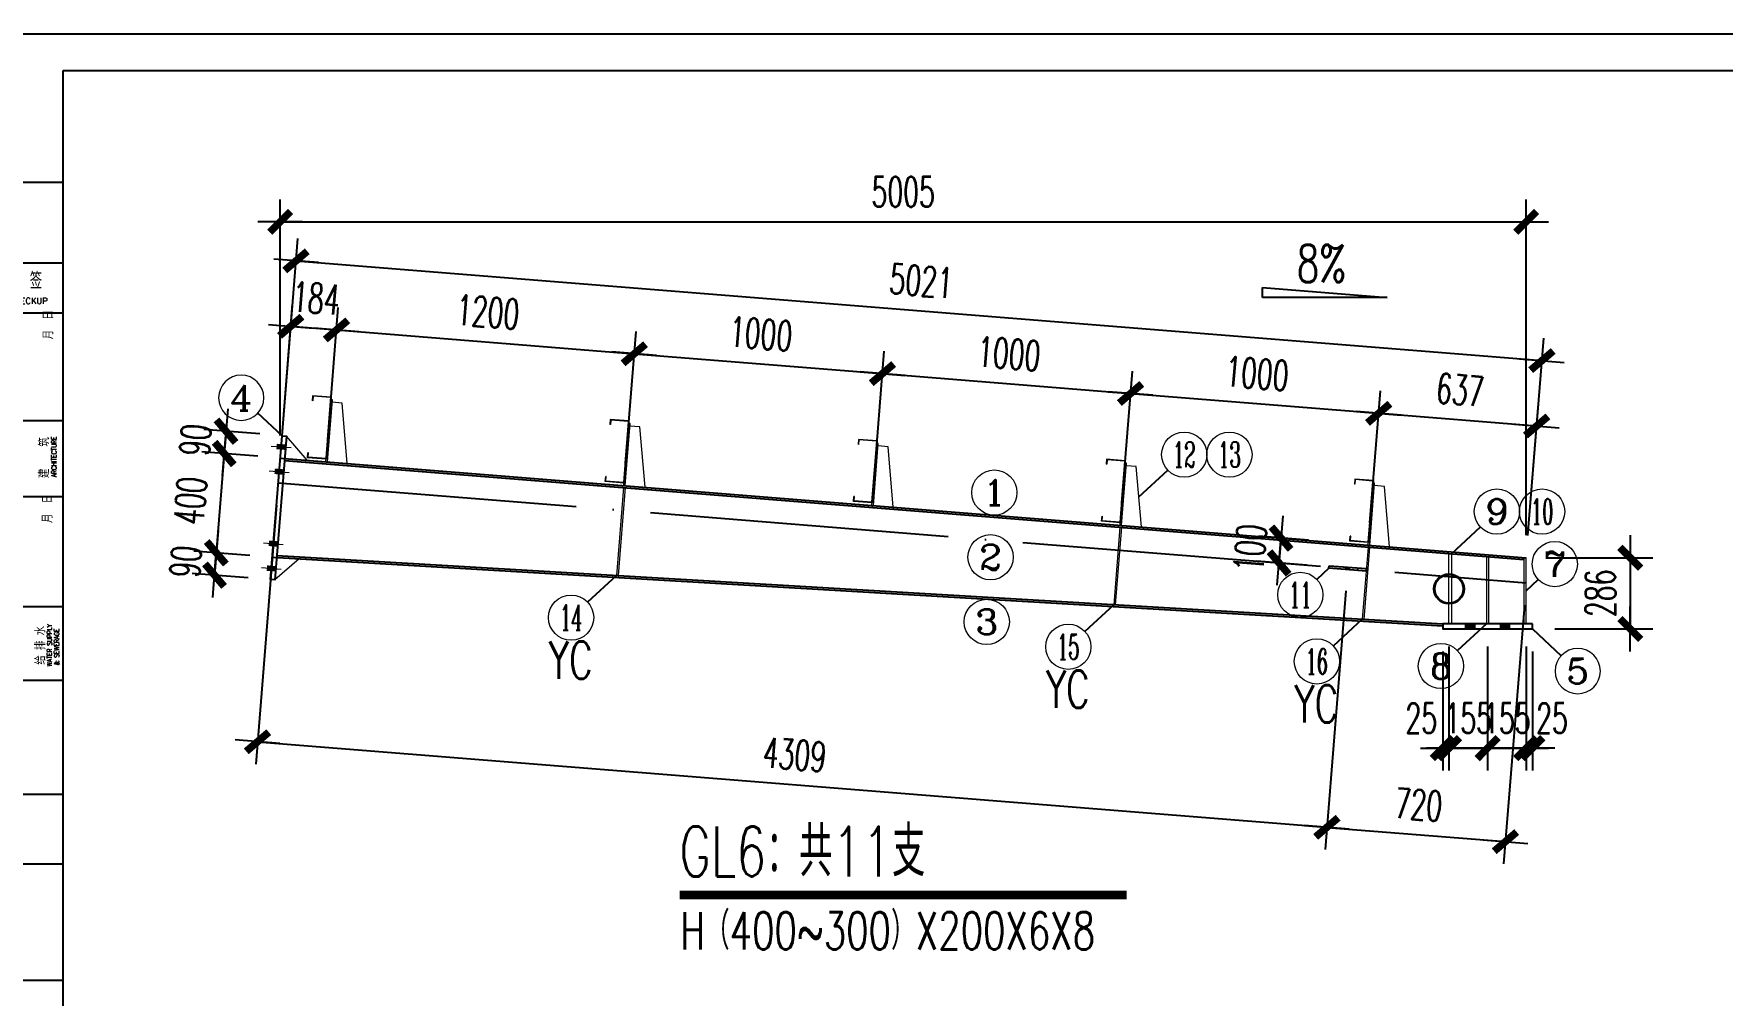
# Model space of a CAD drawing. Header units: inches. Extents: x 129725932 to 129894734, y 55771230 to 55809283.
# Drawn here: x 129852585 to 129859368, y 55805422 to 55809283 of the extents above; entities that cross this region are included whole.
import ezdxf
from ezdxf.enums import TextEntityAlignment as Align

# ---------------------------------------------------------------- set-up
doc = ezdxf.new("R2010")
doc.units = ezdxf.units.IN
doc.header["$MEASUREMENT"] = 0
doc.linetypes.add('ACAD_ISO04W100', pattern=[30, 24, -3, 0, -3])
for name, color, linetype in [('8', 4, 'Continuous'), ('TK', 140, 'Continuous'), ('尺寸标注', 8, 'Continuous'), ('文字', 4, 'Continuous'), ('细线', 37, 'Continuous'), ('轴线', 1, 'ACAD_ISO04W100'), ('钢柱', 6, 'Continuous'), ('钢梁', 3, 'Continuous')]:
    doc.layers.add(name, color=color, linetype=linetype)
for name, color, linetype, lineweight in [('Bolt', 252, 'Continuous', 9), ('灰线', 253, 'Continuous', 5), ('钢架', 7, 'Continuous', 25), ('黄线', 2, 'Continuous', 13)]:
    doc.layers.add(name, color=color, linetype=linetype, lineweight=lineweight)
doc.styles.add('ARIAL', font='swisscl.ttf', dxfattribs={"width": 0.7})
doc.styles.add('COMPLEX', font='COMPLEX')
doc.styles.add('DIM_FONT', font='romans.shx', dxfattribs={"width": 0.618, "bigfont": '1hztxt.shx'})
doc.styles.add('HZ1', font='romand.shx', dxfattribs={"width": 0.7, "height": 300, "bigfont": 'hzxy.shx'})
doc.styles.add('HZXY', font='romand.shx', dxfattribs={"bigfont": 'hzxy.shx'})
doc.styles.add('ROMANC', font='romanc.shx', dxfattribs={"width": 0.8, "bigfont": 'hztxt.shx'})
doc.styles.add('ROMAND', font='ROMAND.shx', dxfattribs={"width": 0.85})
doc.dimstyles.new('WGH(1)', dxfattribs={"dimscale": 1.2, "dimtxt": 100, "dimasz": 0.5, "dimexe": 75, "dimexo": 75, "dimgap": 50, "dimtad": 1, "dimdec": 0, "dimzin": 0, "dimdsep": 46, "dimtxsty": 'DIM_FONT', "dimblk1": '_DIMX', "dimblk2": '_DIMX', "dimsah": 1, "dimcen": 0.09, "dimclrd": 3, "dimclre": 3, "dimclrt": 7, "dimadec": 0, "dimazin": 0, "dimtfac": 1, "dimtdec": 0, "dimtix": 1, "dimtmove": 2, "dimatfit": 3, "dimldrblk": '_DIMX', "dimfxl": 0, "dimtolj": 1, "dimtzin": 0, "dimarcsym": 0})

# ---------------------------------------------------------------- blocks, each defined once
blk = doc.blocks.new('TK')
at = {"layer": 'TK', "lineweight": -3}
for p, q in [((6334425.8, 2870306.6), (6350948.5, 2870306.6)), ((6334425.8, 2870306.6), (6350948.5, 2870306.6)), ((6334425.8, 2870306.6), (6350948.5, 2870306.6)), ((6334425.8, 2870306.6), (6350948.5, 2870306.6)), ((6334917, 2858833.1), (6334917, 2870110.2)), ((6334917, 2858833.1), (6334917, 2870110.2)), ((6334917, 2870110.2), (6350752, 2870110.2)), ((6334917, 2870110.2), (6350752, 2870110.2)), ((6334425.8, 2869513), (6334917, 2869513)), ((6334917, 2869080.6), (6334425.8, 2869080.6)), ((6334917, 2868812.9), (6334425.8, 2868812.9)), ((6334917, 2868236.4), (6334425.8, 2868236.4)), ((6334917, 2867830.6), (6334425.8, 2867830.6)), ((6334917, 2867241.9), (6334425.8, 2867241.9)), ((6334917, 2866848.3), (6334425.8, 2866848.3)), ((6334917, 2866238.1), (6334425.8, 2866238.1)), ((6334917, 2865866), (6334425.8, 2865866)), ((6334917, 2865243.8), (6334425.8, 2865243.8))]:
    blk.add_line(p, q, dxfattribs=at)
at = {"layer": 'TK', "lineweight": -3, "text_generation_flag": 6}
for s, height, rotation, style, width, p in [('会   签', 87.04, 180, 'HZ1', 0.8, (6334661.2, 2868943.4)), ('JOINT CHECKUP', 32.639, 180, 'ROMANC', 1, (6334662.5, 2868862)), ('  月  日', 49.12, 270, 'HZ1', 0.8, (6334864.7, 2868723.5)), ('建    筑', 49.12, 270, 'HZ1', 0.8, (6334842.4, 2868040.1)), ('ARCHITECTURE', 25.54, 270, 'ROMAND', 0.8, (6334881.5, 2868045.1)), ('  月  日', 49.12, 270, 'HZ1', 0.8, (6334860.6, 2867741.2)), ('给 排 水', 49.12, 270, 'HZ1', 0.8, (6334822.6, 2867036.6)), ('WATER SUPPLY', 25.54, 270, 'ROMAND', 0.8, (6334858, 2867037.5)), ('& SEWERAGE', 25.54, 270, 'ROMAND', 0.8, (6334896.1, 2867028))]:
    blk.add_text(s, height=height, rotation=rotation, dxfattribs=dict(at, style=style, width=width)).set_placement(p, align=Align.CENTER)
at = {"layer": 'TK', "lineweight": -3}
for tag, height, style, width, p in [('DISCIPLINE', 58.9, 'HZXY', 1, (6349472.7, 2859435.4)), ('PROJECT-NAME', 98.2, 'HZXY', 0.8, (6344531.8, 2859366.2)), ('ITEM-NAME', 98.2, 'HZXY', 0.8, (6346423, 2859369.9)), ('STATUS', 58.9, 'HZXY', 0.8, (6350406.5, 2859350.8)), ('版本号', 58.9, 'HZXY', 1, (6342281.9, 2859251.5)), ('REWORK-DATE', 58.9, 'ARIAL', 1, (6342814.4, 2859259)), ('DRAWING-TITLE', 98.2, 'HZXY', 0.8, (6347969.5, 2859229.5)), ('SCALE', 58.9, 'ARIAL', 1, (6349470.2, 2859271.1)), ('版本号', 58.9, 'HZXY', 1, (6342281.9, 2859078.2)), ('REWORK-DATE', 58.9, 'ARIAL', 1, (6342814.4, 2859087.1)), ('DRAWING-TITLE', 98.2, 'HZXY', 0.8, (6347970.5, 2859098.8)), ('DATE', 58.9, 'ARIAL', 1, (6349468, 2859092.1)), ('DRAWING-TITLE', 98.2, 'HZXY', 0.8, (6347972.1, 2858962.5)), ('PROJECT-NUMBER', 58.9, 'ARIAL', 0.9, (6350395.7, 2859013.3)), ('版本号', 58.9, 'HZXY', 1, (6342281.9, 2858912.2)), ('REWORK-DATE', 58.9, 'ARIAL', 1, (6342814.4, 2858915.2)), ('DRAWING-NUMBER', 58.9, 'ARIAL', 1, (6349470.8, 2858922))]:
    blk.add_attdef(tag, text='', height=height, dxfattribs=dict(at, style=style, width=width)).set_placement(p, align=Align.MIDDLE)
blk = doc.blocks.new('CC250')
at = {"layer": '黄线'}
for p, q in [((128542847.9, 56084036), (128542863.8, 56084278.8)), ((128542863.8, 56084278.8), (128542903.6, 56084282.7)), ((128542902.6, 56084292.7), (128542908.6, 56084293.3)), ((128542927.5, 56084043.9), (128542902.6, 56084292.7)), ((128542906.6, 56084252.9), (128542914.7, 56084253.7)), ((128542907.6, 56084303.2), (128542982.2, 56084310.7)), ((128542907.6, 56084303.2), (128542932.4, 56084054.5)), ((128542933.4, 56084044.5), (128542908.6, 56084293.3)), ((128542910, 56084301.3), (128542980.2, 56084308.3)), ((128542910, 56084301.3), (128542934.4, 56084056.9)), ((128542980.2, 56084308.3), (128542982, 56084290.6)), ((128542982, 56084290.6), (128542984.2, 56084290.8)), ((128542982.2, 56084310.7), (128542984.2, 56084290.8)), ((128542933.4, 56084044.5), (128542847.9, 56084036)), ((128542921.5, 56084103.6), (128542929.6, 56084104.4)), ((128542932.4, 56084054.5), (128543007.1, 56084061.9)), ((128542934.4, 56084056.9), (128543004.7, 56084063.9)), ((128543002.9, 56084081.6), (128543005.1, 56084081.8)), ((128543004.7, 56084063.9), (128543002.9, 56084081.6)), ((128543007.1, 56084061.9), (128543005.1, 56084081.8))]:
    blk.add_line(p, q, dxfattribs=at)
at = {"layer": '黄线', "const_width": 14}
for points in [[(128542906.6, 56084252.9), (128542914.7, 56084253.7)], [(128542921.5, 56084103.6), (128542929.6, 56084104.4)]]:
    blk.add_lwpolyline(points, dxfattribs=at)
blk = doc.blocks.new('轴线标号')
at = {"lineweight": 13}
blk.add_circle((0, 0), 0.5, dxfattribs=at)
at = {"layer": '钢架', "lineweight": 13, "style": 'COMPLEX', "width": 1.041667}
blk.add_attdef('A', text='', height=0.56, dxfattribs=at).set_placement((-0.25, -0.28), (0.25, -0.28), align=Align.FIT)
blk = doc.blocks.new('_DIMX')
blk.add_line((-150, 0), (150, 0))
at = {"const_width": 50}
blk.add_lwpolyline([(-70, -70), (70, 70)], dxfattribs=at)
blk = doc.blocks.new('*D656')
at = {"layer": 'Defpoints', "color": 0}
for p in [(129857595.3, 55807257.6), (129857795.9, 55807241.6), (129857787.9, 55807141.9)]:
    blk.add_point(p, dxfattribs=at)
at = {"layer": '尺寸标注', "color": 3, "lineweight": -2}
for p, q in [((129857706.1, 55807248.8), (129857505.6, 55807264.8)), ((129857587.3, 55807157.9), (129857595.3, 55807257.6)), ((129857595.4, 55807258.2), (129857595.4, 55807258.8)), ((129857698.2, 55807149.1), (129857497.6, 55807165.1)), ((129857587.3, 55807157.4), (129857587.2, 55807156.8))]:
    blk.add_line(p, q, dxfattribs=at)
at = {"layer": '尺寸标注', "color": 3, "lineweight": -2, "xscale": 0.5999999999999995, "yscale": 0.5999999999999995, "zscale": 0.5999999999999995}
for p, rotation in [((129857595.3, 55807257.6), 265.4260787564392), ((129857587.3, 55807157.9), 85.42607875643922)]:
    blk.add_blockref('_DIMX', p, dxfattribs=dict(at, rotation=rotation))
at = {"layer": '尺寸标注', "color": 7, "insert": (129857471.7, 55807217.4), "char_height": 120, "attachment_point": 5, "rotation": 85.42608, "style": 'DIM_FONT'}
blk.add_mtext('\\A1;100', dxfattribs=at)
blk = doc.blocks.new('*D657')
at = {"layer": 'Defpoints', "color": 0}
for p in [(129853801.1, 55808093.7), (129853575, 55807579.3), (129853758.8, 55807564.6)]:
    blk.add_point(p, dxfattribs=at)
at = {"layer": '尺寸标注', "color": 3, "lineweight": -2}
for p, q in [((129853582.2, 55807669), (129853624.5, 55808198.1)), ((129853765.9, 55807654.3), (129853808.3, 55808183.4)), ((129853616.7, 55808108.5), (129853616.1, 55808108.5)), ((129853617.3, 55808108.4), (129853801.1, 55808093.7)), ((129853801.7, 55808093.7), (129853802.3, 55808093.6))]:
    blk.add_line(p, q, dxfattribs=at)
at = {"layer": '尺寸标注', "color": 3, "lineweight": -2, "xscale": 0.5999999999999995, "yscale": 0.5999999999999995, "zscale": 0.5999999999999995}
for p, rotation in [((129853617.3, 55808108.4), 355.4260787584734), ((129853801.1, 55808093.7), 175.4260787584734)]:
    blk.add_blockref('_DIMX', p, dxfattribs=dict(at, rotation=rotation))
at = {"layer": '尺寸标注', "color": 7, "insert": (129853718.8, 55808220.7), "char_height": 120, "attachment_point": 5, "rotation": 355.42608, "style": 'DIM_FONT'}
blk.add_mtext('\\A1;184', dxfattribs=at)
blk = doc.blocks.new('*D658')
at = {"layer": 'Defpoints', "color": 0}
for p in [(129854997.3, 55807998), (129853758.8, 55807564.6), (129854954.9, 55807468.9)]:
    blk.add_point(p, dxfattribs=at)
at = {"layer": '尺寸标注', "color": 3, "lineweight": -2}
for p, q in [((129853765.9, 55807654.3), (129853808.3, 55808183.4)), ((129853801.7, 55808093.7), (129854996.7, 55807998.1)), ((129854962.1, 55807558.6), (129855004.5, 55808087.8))]:
    blk.add_line(p, q, dxfattribs=at)
at = {"layer": '尺寸标注', "color": 3, "lineweight": -2, "xscale": 0.5999999999999995, "yscale": 0.5999999999999995, "zscale": 0.5999999999999995}
for p, rotation in [((129853801.1, 55808093.7), 175.4260787584732), ((129854997.3, 55807998), 355.4260787584732)]:
    blk.add_blockref('_DIMX', p, dxfattribs=dict(at, rotation=rotation))
at = {"layer": '尺寸标注', "color": 7, "insert": (129854408.8, 55808165.5), "char_height": 120, "attachment_point": 5, "rotation": 355.42608, "style": 'DIM_FONT'}
blk.add_mtext('\\A1;1200', dxfattribs=at)
blk = doc.blocks.new('*D659')
at = {"layer": 'Defpoints', "color": 0}
for p in [(129855994.1, 55807918.3), (129854954.9, 55807468.9), (129855951.8, 55807389.1)]:
    blk.add_point(p, dxfattribs=at)
at = {"layer": '尺寸标注', "color": 3, "lineweight": -2}
for p, q in [((129854962.1, 55807558.6), (129855004.5, 55808087.8)), ((129854997.9, 55807998), (129855993.5, 55807918.3)), ((129855958.9, 55807478.8), (129856001.3, 55808008))]:
    blk.add_line(p, q, dxfattribs=at)
at = {"layer": '尺寸标注', "color": 3, "lineweight": -2, "xscale": 0.5999999999999995, "yscale": 0.5999999999999995, "zscale": 0.5999999999999995}
for p, rotation in [((129854997.3, 55807998), 175.4260787584732), ((129855994.1, 55807918.3), 355.4260787584732)]:
    blk.add_blockref('_DIMX', p, dxfattribs=dict(at, rotation=rotation))
at = {"layer": '尺寸标注', "color": 7, "insert": (129855505.3, 55808077.8), "char_height": 120, "attachment_point": 5, "rotation": 355.42608, "style": 'DIM_FONT'}
blk.add_mtext('\\A1;1000', dxfattribs=at)
blk = doc.blocks.new('*D660')
at = {"layer": 'Defpoints', "color": 0}
for p in [(129856990.9, 55807838.5), (129855951.8, 55807389.1), (129856948.6, 55807309.3)]:
    blk.add_point(p, dxfattribs=at)
at = {"layer": '尺寸标注', "color": 3, "lineweight": -2}
for p, q in [((129855958.9, 55807478.8), (129856001.3, 55808008)), ((129856955.7, 55807399.1), (129856998.1, 55807928.3)), ((129855994.7, 55807918.2), (129856990.3, 55807838.6))]:
    blk.add_line(p, q, dxfattribs=at)
at = {"layer": '尺寸标注', "color": 3, "lineweight": -2, "xscale": 0.5999999999999995, "yscale": 0.5999999999999995, "zscale": 0.5999999999999995}
for p, rotation in [((129855994.1, 55807918.3), 175.4260787584732), ((129856990.9, 55807838.5), 355.4260787584732)]:
    blk.add_blockref('_DIMX', p, dxfattribs=dict(at, rotation=rotation))
at = {"layer": '尺寸标注', "color": 7, "insert": (129856502.1, 55807998), "char_height": 120, "attachment_point": 5, "rotation": 355.42608, "style": 'DIM_FONT'}
blk.add_mtext('\\A1;1000', dxfattribs=at)
blk = doc.blocks.new('*D661')
at = {"layer": 'Defpoints', "color": 0}
for p in [(129857987.7, 55807758.8), (129856948.6, 55807309.3), (129857945.4, 55807229.6)]:
    blk.add_point(p, dxfattribs=at)
at = {"layer": '尺寸标注', "color": 3, "lineweight": -2}
for p, q in [((129856955.7, 55807399.1), (129856998.1, 55807928.3)), ((129856991.5, 55807838.5), (129857987.1, 55807758.9)), ((129857952.6, 55807319.3), (129857994.9, 55807848.5))]:
    blk.add_line(p, q, dxfattribs=at)
at = {"layer": '尺寸标注', "color": 3, "lineweight": -2, "xscale": 0.5999999999999995, "yscale": 0.5999999999999995, "zscale": 0.5999999999999995}
for p, rotation in [((129856990.9, 55807838.5), 175.4260787584732), ((129857987.7, 55807758.8), 355.4260787584732)]:
    blk.add_blockref('_DIMX', p, dxfattribs=dict(at, rotation=rotation))
at = {"layer": '尺寸标注', "color": 7, "insert": (129857498.9, 55807918.3), "char_height": 120, "attachment_point": 5, "rotation": 355.42608, "style": 'DIM_FONT'}
blk.add_mtext('\\A1;1000', dxfattribs=at)
blk = doc.blocks.new('*D662')
at = {"layer": 'Defpoints', "color": 0}
for p in [(129858622.3, 55807708), (129857945.4, 55807229.6), (129858580, 55807178.9)]:
    blk.add_point(p, dxfattribs=at)
at = {"layer": '尺寸标注', "color": 3, "lineweight": -2}
for p, q in [((129857952.6, 55807319.3), (129857994.9, 55807848.5)), ((129858587.2, 55807268.6), (129858629.5, 55807797.7)), ((129857988.3, 55807758.8), (129858621.7, 55807708.1))]:
    blk.add_line(p, q, dxfattribs=at)
at = {"layer": '尺寸标注', "color": 3, "lineweight": -2, "xscale": 0.5999999999999995, "yscale": 0.5999999999999995, "zscale": 0.5999999999999995}
for p, rotation in [((129857987.7, 55807758.8), 175.4260787584732), ((129858622.3, 55807708), 355.4260787584732)]:
    blk.add_blockref('_DIMX', p, dxfattribs=dict(at, rotation=rotation))
at = {"layer": '尺寸标注', "color": 7, "insert": (129858314.6, 55807853), "char_height": 120, "attachment_point": 5, "rotation": 355.42608, "style": 'DIM_FONT'}
blk.add_mtext('\\A1;637', dxfattribs=at)
blk = doc.blocks.new('*D663')
at = {"layer": 'Defpoints', "color": 0}
for p in [(129858643.4, 55807970.7), (129853575, 55807579.3), (129858580, 55807178.9)]:
    blk.add_point(p, dxfattribs=at)
at = {"layer": '尺寸标注', "color": 3, "lineweight": -2}
for p, q in [((129853582.2, 55807669), (129853645.5, 55808460.8)), ((129853638.9, 55808371.1), (129858642.8, 55807970.8)), ((129858587.2, 55807268.6), (129858650.5, 55808060.4))]:
    blk.add_line(p, q, dxfattribs=at)
at = {"layer": '尺寸标注', "color": 3, "lineweight": -2, "xscale": 0.5999999999999995, "yscale": 0.5999999999999995, "zscale": 0.5999999999999995}
for p, rotation in [((129853638.4, 55808371.1), 175.4260787591984), ((129858643.4, 55807970.7), 355.4260787591983)]:
    blk.add_blockref('_DIMX', p, dxfattribs=dict(at, rotation=rotation))
at = {"layer": '尺寸标注', "color": 7, "insert": (129856150.4, 55808290.5), "char_height": 120, "attachment_point": 5, "rotation": 355.42608, "style": 'DIM_FONT'}
blk.add_mtext('\\A1;5021', dxfattribs=at)
blk = doc.blocks.new('*D664')
at = {"layer": 'Defpoints', "color": 0}
for p in [(129858580, 55808527.9), (129853575, 55807579.3), (129858580, 55807178.9)]:
    blk.add_point(p, dxfattribs=at)
at = {"layer": '尺寸标注', "color": 3, "lineweight": -2}
for p, q in [((129853575, 55807669.3), (129853575, 55808617.9)), ((129858580, 55807268.9), (129858580, 55808617.9)), ((129853575.6, 55808527.9), (129858579.4, 55808527.9))]:
    blk.add_line(p, q, dxfattribs=at)
at = {"layer": '尺寸标注', "color": 3, "lineweight": -2, "xscale": 0.5999999999999995, "yscale": 0.5999999999999995, "zscale": 0.5999999999999995, "rotation": 180}
blk.add_blockref('_DIMX', (129853575, 55808527.9), dxfattribs=at)
at = {"layer": '尺寸标注', "color": 3, "lineweight": -2, "xscale": 0.5999999999999995, "yscale": 0.5999999999999995, "zscale": 0.5999999999999995}
blk.add_blockref('_DIMX', (129858580, 55808527.9), dxfattribs=at)
at = {"layer": '尺寸标注', "color": 7, "insert": (129856077.5, 55808647.9), "char_height": 120, "attachment_point": 5, "style": 'DIM_FONT'}
blk.add_mtext('\\A1;5005', dxfattribs=at)
blk = doc.blocks.new('*D665')
at = {"layer": 'Defpoints', "color": 0}
for p in [(129858580, 55806912.7), (129858605, 55806892.7), (129858580, 55806414.1)]:
    blk.add_point(p, dxfattribs=at)
at = {"layer": '尺寸标注', "color": 3, "lineweight": -2}
for p, q in [((129858580, 55806822.7), (129858580, 55806324.1)), ((129858605, 55806802.7), (129858605, 55806324.1)), ((129858579.4, 55806414.1), (129858578.8, 55806414.1)), ((129858605, 55806414.1), (129858580, 55806414.1)), ((129858605.6, 55806414.1), (129858606.2, 55806414.1))]:
    blk.add_line(p, q, dxfattribs=at)
at = {"layer": '尺寸标注', "color": 3, "lineweight": -2, "xscale": 0.5999999999999995, "yscale": 0.5999999999999995, "zscale": 0.5999999999999995}
blk.add_blockref('_DIMX', (129858580, 55806414.1), dxfattribs=at)
at = {"layer": '尺寸标注', "color": 3, "lineweight": -2, "xscale": 0.5999999999999995, "yscale": 0.5999999999999995, "zscale": 0.5999999999999995, "rotation": 180}
blk.add_blockref('_DIMX', (129858605, 55806414.1), dxfattribs=at)
at = {"layer": '尺寸标注', "color": 7, "insert": (129858683.8, 55806534.1), "char_height": 120, "attachment_point": 5, "style": 'DIM_FONT'}
blk.add_mtext('\\A1;25', dxfattribs=at)
blk = doc.blocks.new('*D666')
at = {"layer": 'Defpoints', "color": 0}
for p in [(129858425, 55806912.7), (129858580, 55806912.7), (129858425, 55806414.1)]:
    blk.add_point(p, dxfattribs=at)
at = {"layer": '尺寸标注', "color": 3, "lineweight": -2}
for p, q in [((129858425, 55806822.7), (129858425, 55806324.1)), ((129858580, 55806822.7), (129858580, 55806324.1)), ((129858424.4, 55806414.1), (129858423.8, 55806414.1)), ((129858580, 55806414.1), (129858425, 55806414.1)), ((129858580.6, 55806414.1), (129858581.2, 55806414.1))]:
    blk.add_line(p, q, dxfattribs=at)
at = {"layer": '尺寸标注', "color": 3, "lineweight": -2, "xscale": 0.5999999999999995, "yscale": 0.5999999999999995, "zscale": 0.5999999999999995}
blk.add_blockref('_DIMX', (129858425, 55806414.1), dxfattribs=at)
at = {"layer": '尺寸标注', "color": 3, "lineweight": -2, "xscale": 0.5999999999999995, "yscale": 0.5999999999999995, "zscale": 0.5999999999999995, "rotation": 180}
blk.add_blockref('_DIMX', (129858580, 55806414.1), dxfattribs=at)
at = {"layer": '尺寸标注', "color": 7, "insert": (129858502.5, 55806534.1), "char_height": 120, "attachment_point": 5, "style": 'DIM_FONT'}
blk.add_mtext('\\A1;155', dxfattribs=at)
blk = doc.blocks.new('*D667')
at = {"layer": 'Defpoints', "color": 0}
for p in [(129858270, 55806912.7), (129858425, 55806912.7), (129858270, 55806414.1)]:
    blk.add_point(p, dxfattribs=at)
at = {"layer": '尺寸标注', "color": 3, "lineweight": -2}
for p, q in [((129858270, 55806822.7), (129858270, 55806324.1)), ((129858425, 55806822.7), (129858425, 55806324.1)), ((129858269.4, 55806414.1), (129858268.8, 55806414.1)), ((129858425, 55806414.1), (129858270, 55806414.1)), ((129858425.6, 55806414.1), (129858426.2, 55806414.1))]:
    blk.add_line(p, q, dxfattribs=at)
at = {"layer": '尺寸标注', "color": 3, "lineweight": -2, "xscale": 0.5999999999999995, "yscale": 0.5999999999999995, "zscale": 0.5999999999999995}
blk.add_blockref('_DIMX', (129858270, 55806414.1), dxfattribs=at)
at = {"layer": '尺寸标注', "color": 3, "lineweight": -2, "xscale": 0.5999999999999995, "yscale": 0.5999999999999995, "zscale": 0.5999999999999995, "rotation": 180}
blk.add_blockref('_DIMX', (129858425, 55806414.1), dxfattribs=at)
at = {"layer": '尺寸标注', "color": 7, "insert": (129858347.5, 55806534.1), "char_height": 120, "attachment_point": 5, "style": 'DIM_FONT'}
blk.add_mtext('\\A1;155', dxfattribs=at)
blk = doc.blocks.new('*D668')
at = {"layer": 'Defpoints', "color": 0}
for p in [(129858270, 55806912.7), (129858245, 55806892.7), (129858245, 55806414.1)]:
    blk.add_point(p, dxfattribs=at)
at = {"layer": '尺寸标注', "color": 3, "lineweight": -2}
for p, q in [((129858245, 55806802.7), (129858245, 55806324.1)), ((129858270, 55806822.7), (129858270, 55806324.1)), ((129858244.4, 55806414.1), (129858243.8, 55806414.1)), ((129858270, 55806414.1), (129858245, 55806414.1)), ((129858270.6, 55806414.1), (129858271.2, 55806414.1))]:
    blk.add_line(p, q, dxfattribs=at)
at = {"layer": '尺寸标注', "color": 3, "lineweight": -2, "xscale": 0.5999999999999995, "yscale": 0.5999999999999995, "zscale": 0.5999999999999995}
blk.add_blockref('_DIMX', (129858245, 55806414.1), dxfattribs=at)
at = {"layer": '尺寸标注', "color": 3, "lineweight": -2, "xscale": 0.5999999999999995, "yscale": 0.5999999999999995, "zscale": 0.5999999999999995, "rotation": 180}
blk.add_blockref('_DIMX', (129858270, 55806414.1), dxfattribs=at)
at = {"layer": '尺寸标注', "color": 7, "insert": (129858158.8, 55806534.1), "char_height": 120, "attachment_point": 5, "style": 'DIM_FONT'}
blk.add_mtext('\\A1;25', dxfattribs=at)
blk = doc.blocks.new('*D669')
at = {"layer": 'Defpoints', "color": 0}
for p in [(129853567, 55807479.6), (129857862.7, 55807136), (129857779.5, 55806096.1)]:
    blk.add_point(p, dxfattribs=at)
at = {"layer": '尺寸标注', "color": 3, "lineweight": -2}
for p, q in [((129853559.9, 55807389.9), (129853476.7, 55806350)), ((129857855.5, 55807046.2), (129857772.3, 55806006.4)), ((129853484.4, 55806439.7), (129857778.9, 55806096.1))]:
    blk.add_line(p, q, dxfattribs=at)
at = {"layer": '尺寸标注', "color": 3, "lineweight": -2, "xscale": 0.5999999999999995, "yscale": 0.5999999999999995, "zscale": 0.5999999999999995}
for p, rotation in [((129853483.8, 55806439.7), 175.4264620349385), ((129857779.5, 55806096.1), 355.4264620349385)]:
    blk.add_blockref('_DIMX', p, dxfattribs=dict(at, rotation=rotation))
at = {"layer": '尺寸标注', "color": 7, "insert": (129855641.2, 55806387.5), "char_height": 120, "attachment_point": 5, "rotation": 355.42646, "style": 'DIM_FONT'}
blk.add_mtext('\\A1;4309', dxfattribs=at)
blk = doc.blocks.new('*D670')
at = {"layer": 'Defpoints', "color": 0}
for p in [(129857862.7, 55807136), (129858580, 55807078.5), (129858496.8, 55806038.7)]:
    blk.add_point(p, dxfattribs=at)
at = {"layer": '尺寸标注', "color": 3, "lineweight": -2}
for p, q in [((129857855.5, 55807046.2), (129857772.3, 55806006.4)), ((129858572.8, 55806988.8), (129858489.6, 55805949)), ((129857780.1, 55806096), (129858496.2, 55806038.8))]:
    blk.add_line(p, q, dxfattribs=at)
at = {"layer": '尺寸标注', "color": 3, "lineweight": -2, "xscale": 0.5999999999999995, "yscale": 0.5999999999999995, "zscale": 0.5999999999999995}
for p, rotation in [((129857779.5, 55806096.1), 175.42646203494), ((129858496.8, 55806038.7), 355.42646203494)]:
    blk.add_blockref('_DIMX', p, dxfattribs=dict(at, rotation=rotation))
at = {"layer": '尺寸标注', "color": 7, "insert": (129858147.7, 55806187), "char_height": 120, "attachment_point": 5, "rotation": 355.42646, "style": 'DIM_FONT'}
blk.add_mtext('\\A1;720', dxfattribs=at)
blk = doc.blocks.new('*D671')
at = {"layer": 'Defpoints', "color": 0}
for p in [(129853582.2, 55807669), (129853350.1, 55807597.2), (129853575, 55807579.3)]:
    blk.add_point(p, dxfattribs=at)
at = {"layer": '尺寸标注', "color": 3, "lineweight": -2}
for p, q in [((129853492.5, 55807676.1), (129853267.6, 55807694.1)), ((129853357.3, 55807687), (129853350.1, 55807597.2)), ((129853357.4, 55807687.6), (129853357.4, 55807688.2)), ((129853485.3, 55807586.4), (129853260.4, 55807604.4)), ((129853350.1, 55807596.6), (129853350, 55807596))]:
    blk.add_line(p, q, dxfattribs=at)
at = {"layer": '尺寸标注', "color": 3, "lineweight": -2, "xscale": 0.5999999999999995, "yscale": 0.5999999999999995, "zscale": 0.5999999999999995}
for p, rotation in [((129853357.3, 55807687), 265.426078758255), ((129853350.1, 55807597.2), 85.42607875825497)]:
    blk.add_blockref('_DIMX', p, dxfattribs=dict(at, rotation=rotation))
at = {"layer": '尺寸标注', "color": 7, "insert": (129853234.1, 55807651.7), "char_height": 120, "attachment_point": 5, "rotation": 85.42608, "style": 'DIM_FONT'}
blk.add_mtext('\\A1;90', dxfattribs=at)
blk = doc.blocks.new('*D672')
at = {"layer": 'Defpoints', "color": 0}
for p in [(129853575, 55807579.3), (129853318.2, 55807198.5), (129853543.1, 55807180.5)]:
    blk.add_point(p, dxfattribs=at)
at = {"layer": '尺寸标注', "color": 3, "lineweight": -2}
for p, q in [((129853485.3, 55807586.4), (129853260.4, 55807604.4)), ((129853350.1, 55807596.6), (129853318.3, 55807199.1)), ((129853453.4, 55807187.7), (129853228.5, 55807205.7))]:
    blk.add_line(p, q, dxfattribs=at)
at = {"layer": '尺寸标注', "color": 3, "lineweight": -2, "xscale": 0.5999999999999995, "yscale": 0.5999999999999995, "zscale": 0.5999999999999995}
for p, rotation in [((129853350.1, 55807597.2), 85.42607875821948), ((129853318.2, 55807198.5), 265.4260787582194)]:
    blk.add_blockref('_DIMX', p, dxfattribs=dict(at, rotation=rotation))
at = {"layer": '尺寸标注', "color": 7, "insert": (129853214.6, 55807407.5), "char_height": 120, "attachment_point": 5, "rotation": 85.42608, "style": 'DIM_FONT'}
blk.add_mtext('\\A1;400', dxfattribs=at)
blk = doc.blocks.new('*D673')
at = {"layer": 'Defpoints', "color": 0}
for p in [(129853543.1, 55807180.5), (129853311.1, 55807108.8), (129853535.9, 55807090.8)]:
    blk.add_point(p, dxfattribs=at)
at = {"layer": '尺寸标注', "color": 3, "lineweight": -2}
for p, q in [((129853453.4, 55807187.7), (129853228.5, 55807205.7)), ((129853318.2, 55807198.5), (129853311.1, 55807108.8)), ((129853318.3, 55807199.1), (129853318.3, 55807199.7)), ((129853446.2, 55807098), (129853221.4, 55807116)), ((129853311, 55807108.2), (129853311, 55807107.6))]:
    blk.add_line(p, q, dxfattribs=at)
at = {"layer": '尺寸标注', "color": 3, "lineweight": -2, "xscale": 0.5999999999999995, "yscale": 0.5999999999999995, "zscale": 0.5999999999999995}
for p, rotation in [((129853318.2, 55807198.5), 265.4260787582194), ((129853311.1, 55807108.8), 85.42607875821942)]:
    blk.add_blockref('_DIMX', p, dxfattribs=dict(at, rotation=rotation))
at = {"layer": '尺寸标注', "color": 7, "insert": (129853195, 55807163.2), "char_height": 120, "attachment_point": 5, "rotation": 85.42608, "style": 'DIM_FONT'}
blk.add_mtext('\\A1;90', dxfattribs=at)
blk = doc.blocks.new('*D674')
at = {"layer": 'Defpoints', "color": 0}
for p in [(129858580, 55807178.9), (129858605, 55806892.7), (129858998.3, 55806892.7)]:
    blk.add_point(p, dxfattribs=at)
at = {"layer": '尺寸标注', "color": 3, "lineweight": -2}
for p, q in [((129858670, 55807178.9), (129859088.3, 55807178.9)), ((129858998.3, 55807179.5), (129858998.3, 55807180.1)), ((129858998.3, 55807178.9), (129858998.3, 55806892.7)), ((129858695, 55806892.7), (129859088.3, 55806892.7)), ((129858998.3, 55806892.1), (129858998.3, 55806891.5))]:
    blk.add_line(p, q, dxfattribs=at)
at = {"layer": '尺寸标注', "color": 3, "lineweight": -2, "xscale": 0.5999999999999995, "yscale": 0.5999999999999995, "zscale": 0.5999999999999995}
for p, rotation in [((129858998.3, 55807178.9), 270), ((129858998.3, 55806892.7), 90)]:
    blk.add_blockref('_DIMX', p, dxfattribs=dict(at, rotation=rotation))
at = {"layer": '尺寸标注', "color": 7, "insert": (129858878.3, 55807035.8), "char_height": 120, "attachment_point": 5, "rotation": 90, "style": 'DIM_FONT'}
blk.add_mtext('\\A1;286', dxfattribs=at)

msp = doc.modelspace()

# ---------------------------------------------------------------- linework, layer by layer
for p, q in [((129853582.2, 55807669), (129853484.6, 55807759.1)), ((129857023.9, 55807423.7), (129857140, 55807530.9)), ((129858280, 55807195.1), (129858396, 55807302.3)), ((129857787.9, 55807136.9), (129857739.1, 55807091.8)), ((129854926, 55807107.4), (129854810, 55807000.2)), ((129858580, 55807046), (129858628.8, 55807091.1)), ((129856923, 55806990.3), (129856807, 55806883.1)), ((129857921.6, 55806931.7), (129857805.5, 55806824.5)), ((129858420, 55806913), (129858304, 55806805.8)), ((129858605, 55806892.7), (129858720.9, 55806785.4))]:
    msp.add_line(p, q)
at = {"layer": '8'}
for radius in [60.5, 57.2]:
    msp.add_circle((129858270, 55807053.6), radius, dxfattribs=at)
at = {"layer": 'Bolt'}
for p, q in [((129853538.7, 55807627.3), (129853618.5, 55807620.9)), ((129853530.7, 55807527.6), (129853610.5, 55807521.2)), ((129853507.6, 55807238.5), (129853587.4, 55807232.2)), ((129853499.6, 55807138.9), (129853579.4, 55807132.5))]:
    msp.add_line(p, q, dxfattribs=at)
for points, const_width in [([(129853596.5, 55807622.7), (129853560.6, 55807625.5)], 22), ([(129853588.6, 55807523), (129853552.7, 55807525.9)], 22), ([(129853565.4, 55807233.9), (129853529.5, 55807236.8)], 22), ([(129853557.5, 55807134.2), (129853521.6, 55807137.1)], 22), ([(129857863, 55807140.9), (129857862.3, 55807130.9)], 22), ([(129858355, 55806892.7), (129858355, 55806912.7)], 44), ([(129858495, 55806892.7), (129858495, 55806912.7)], 44)]:
    msp.add_lwpolyline(points, dxfattribs=dict(at, const_width=const_width))
at = {"layer": '灰线'}
for p, q in [((129854954.3, 55807460.9), (129854926, 55807107.4)), ((129854960.3, 55807460.4), (129854932, 55807107.1)), ((129856947.9, 55807301.4), (129856923, 55806990.3)), ((129856953.9, 55807300.9), (129856929, 55806989.9)), ((129857944.7, 55807221.7), (129857921.6, 55806931.7)), ((129857950.7, 55807221.2), (129857927.5, 55806931.3))]:
    msp.add_line(p, q, dxfattribs=at)
for points in [[(129853600.1, 55807667.5), (129853592.9, 55807577.8), (129853682.7, 55807570.6), (129853600.1, 55807667.5)], [(129853553.9, 55807089.4), (129853561.1, 55807179.5), (129853650.9, 55807174.2), (129853553.9, 55807089.4)]]:
    msp.add_lwpolyline(points, dxfattribs=at)
for points in [[(129858270, 55807194.8), (129858280, 55807194.8), (129858280, 55806912.7), (129858270, 55806912.7)], [(129858430, 55807182.8), (129858420, 55807182.8), (129858420, 55806912.7), (129858430, 55806912.7)], [(129858580, 55807178.9), (129858570, 55807178.9), (129858570, 55806912.7), (129858580, 55806912.7)]]:
    msp.add_lwpolyline(points, close=True, dxfattribs=at)
at = {"layer": '细线', "lineweight": -3, "const_width": 35}
msp.add_lwpolyline([(129855179.2, 55805824.1), (129856975.8, 55805824.1)], dxfattribs=at)
at = {"layer": '轴线', "ltscale": 50}
msp.add_line((129853567, 55807479.6), (129858580, 55807078.5), dxfattribs=at)
at = {"layer": '钢柱'}
for p, q in [((129857521.1, 55808224), (129857521.1, 55808264)), ((129857521.1, 55808264), (129858021.1, 55808224)), ((129858021.1, 55808224), (129857521.1, 55808224))]:
    msp.add_line(p, q, dxfattribs=at)
at = {"layer": '钢梁'}
for p, q in [((129853575, 55807579.3), (129858580, 55807178.9)), ((129853592.3, 55807569.8), (129858570, 55807171.6)), ((129853543.1, 55807180.5), (129858245, 55806904.7)), ((129853561.7, 55807187.5), (129858245, 55806912.7))]:
    msp.add_line(p, q, dxfattribs=at)
for points in [[(129853582.2, 55807669), (129853600.1, 55807667.5), (129853553.9, 55807089.4), (129853535.9, 55807090.8)], [(129857788.3, 55807146.9), (129857937.8, 55807134.9), (129857937, 55807125), (129857787.5, 55807136.9)], [(129858605, 55806912.7), (129858245, 55806912.7), (129858245, 55806892.7), (129858605, 55806892.7)]]:
    msp.add_lwpolyline(points, close=True, dxfattribs=at)

# ---------------------------------------------------------------- block references
at = {"xscale": 0.7510733052431602, "yscale": 0.7510733016691172, "zscale": 0.7510733068184171}
msp.add_blockref('TK', (125094715.4, 53653472.4), dxfattribs=at)
ref = msp.add_blockref('轴线标号', (129853418.3, 55807821.1), dxfattribs=dict(xscale=-181.6396958827972, yscale=181.6396958827972, zscale=181.6396958822698, rotation=2.785807584615441e-07))
ref.add_attrib('A', '4', dxfattribs={"layer": '钢架', "lineweight": 13, "height": 101.7, "rotation": 0, "style": 'COMPLEX', "width": 1.171875}).set_placement((129853372.9, 55807770.2), (129853463.7, 55807770.2), align=Align.FIT)
ref = msp.add_blockref('轴线标号', (129857206.3, 55807592.9), dxfattribs=dict(xscale=181.6396958827972, yscale=181.6396958827972, zscale=181.6396958822698, rotation=359.9999997273787))
ref.add_attrib('A', '12', dxfattribs={"layer": '钢架', "lineweight": 13, "height": 101.72, "style": 'COMPLEX', "width": 0.646552}).set_placement((129857160.9, 55807542), (129857251.7, 55807542), align=Align.FIT)
ref = msp.add_blockref('轴线标号', (129857388, 55807592.9), dxfattribs=dict(xscale=181.6396958827972, yscale=181.6396958827972, zscale=181.6396958822698, rotation=359.9999997273787))
ref.add_attrib('A', '13', dxfattribs={"layer": '钢架', "lineweight": 13, "height": 101.72, "style": 'COMPLEX', "width": 0.646552}).set_placement((129857342.5, 55807542), (129857433.4, 55807542), align=Align.FIT)
ref = msp.add_blockref('轴线标号', (129856443.6, 55807440.6), dxfattribs=dict(xscale=181.6396958827972, yscale=181.6396958827972, zscale=181.6396958822698, rotation=179.9999997362239))
ref.add_attrib('A', '1', dxfattribs={"layer": '钢架', "lineweight": 13, "height": 101.7, "rotation": 0, "style": 'COMPLEX', "width": 2.083333}).set_placement((129856398.2, 55807389.7), (129856489, 55807389.7), align=Align.FIT)
ref = msp.add_blockref('轴线标号', (129858462.4, 55807364.3), dxfattribs=dict(xscale=181.6396958827972, yscale=181.6396958827972, zscale=181.6396958822698, rotation=359.9999997273787))
ref.add_attrib('A', '9', dxfattribs={"layer": '钢架', "lineweight": 13, "height": 101.7, "style": 'COMPLEX', "width": 1.339286}).set_placement((129858417, 55807313.4), (129858507.8, 55807313.4), align=Align.FIT)
ref = msp.add_blockref('轴线标号', (129858644, 55807364.3), dxfattribs=dict(xscale=181.6396958827972, yscale=181.6396958827972, zscale=181.6396958822698, rotation=359.9999997273787))
ref.add_attrib('A', '10', dxfattribs={"layer": '钢架', "lineweight": 13, "height": 101.72, "style": 'COMPLEX', "width": 0.646552}).set_placement((129858598.6, 55807313.4), (129858689.4, 55807313.4), align=Align.FIT)
ref = msp.add_blockref('轴线标号', (129856428.4, 55807181), dxfattribs=dict(xscale=181.6396958827972, yscale=181.6396958827972, zscale=181.6396958822698, rotation=179.9999997362239))
ref.add_attrib('A', '2', dxfattribs={"layer": '钢架', "lineweight": 13, "height": 101.7, "rotation": 0, "style": 'COMPLEX', "width": 1.339286}).set_placement((129856383, 55807130.1), (129856473.8, 55807130.1), align=Align.FIT)
ref = msp.add_blockref('轴线标号', (129858695.1, 55807153.1), dxfattribs=dict(xscale=181.6396958827972, yscale=181.6396958827972, zscale=181.6396958822698, rotation=359.9999997273787))
ref.add_attrib('A', '7', dxfattribs={"layer": '钢架', "lineweight": 13, "height": 101.7, "rotation": 360, "style": 'COMPLEX', "width": 1.339286}).set_placement((129858649.7, 55807102.2), (129858740.5, 55807102.2), align=Align.FIT)
ref = msp.add_blockref('轴线标号', (129857672.8, 55807029.8), dxfattribs=dict(xscale=181.6396958827972, yscale=181.6396958827972, zscale=181.6396958822698, rotation=179.9999997273786))
ref.add_attrib('A', '11', dxfattribs={"layer": '钢架', "lineweight": 13, "height": 101.72, "style": 'COMPLEX', "width": 0.78125}).set_placement((129857627.3, 55806979), (129857718.2, 55806979), align=Align.FIT)
ref = msp.add_blockref('轴线标号', (129854743.6, 55806938.2), dxfattribs=dict(xscale=181.6396958827972, yscale=181.6396958827972, zscale=181.6396958822698, rotation=179.9999997273786))
ref.add_attrib('A', '14', dxfattribs={"layer": '钢架', "lineweight": 13, "height": 101.72, "style": 'COMPLEX', "width": 0.604839}).set_placement((129854698.2, 55806887.4), (129854789, 55806887.4), align=Align.FIT)
ref = msp.add_blockref('轴线标号', (129856413.2, 55806921.3), dxfattribs=dict(xscale=181.6396958827972, yscale=181.6396958827972, zscale=181.6396958822698, rotation=179.9999997362239))
ref.add_attrib('A', '3', dxfattribs={"layer": '钢架', "lineweight": 13, "height": 101.7, "rotation": 0, "style": 'COMPLEX', "width": 1.339286}).set_placement((129856367.8, 55806870.5), (129856458.6, 55806870.5), align=Align.FIT)
ref = msp.add_blockref('轴线标号', (129856740.7, 55806821.1), dxfattribs=dict(xscale=181.6396958827972, yscale=181.6396958827972, zscale=181.6396958822698, rotation=179.9999997273786))
ref.add_attrib('A', '15', dxfattribs={"layer": '钢架', "lineweight": 13, "height": 101.72, "style": 'COMPLEX', "width": 0.646552}).set_placement((129856695.2, 55806770.2), (129856786.1, 55806770.2), align=Align.FIT)
ref = msp.add_blockref('轴线标号', (129857739.2, 55806762.5), dxfattribs=dict(xscale=181.6396958827972, yscale=181.6396958827972, zscale=181.6396958822698, rotation=179.9999997273786))
ref.add_attrib('A', '16', dxfattribs={"layer": '钢架', "lineweight": 13, "height": 101.72, "style": 'COMPLEX', "width": 0.646552}).set_placement((129857693.8, 55806711.6), (129857784.6, 55806711.6), align=Align.FIT)
ref = msp.add_blockref('轴线标号', (129858237.6, 55806743.8), dxfattribs=dict(xscale=181.6396958827972, yscale=181.6396958827972, zscale=181.6396958822698, rotation=179.9999997273786))
ref.add_attrib('A', '8', dxfattribs={"layer": '钢架', "lineweight": 13, "height": 101.7, "style": 'COMPLEX', "width": 1.339286}).set_placement((129858192.2, 55806692.9), (129858283, 55806692.9), align=Align.FIT)
ref = msp.add_blockref('轴线标号', (129858787.2, 55806723.3), dxfattribs=dict(xscale=-181.6396958827973, yscale=181.6396958827973, zscale=181.6396958822698, rotation=179.9192736825639))
ref.add_attrib('A', '5', dxfattribs={"layer": '钢架', "lineweight": 13, "height": 101.7, "rotation": 359.91927, "style": 'COMPLEX', "width": 1.339286}).set_placement((129858741.7, 55806672.5), (129858832.5, 55806672.4), align=Align.FIT)
at = {"layer": '黄线', "xscale": -1, "rotation": 1.13667202980885}
for p in [(259483957.4, 2284509.7), (259485153.5, 2284414), (259486150.3, 2284334.3), (259487147.2, 2284254.5), (259488144, 2284174.8)]:
    msp.add_blockref('CC250', p, dxfattribs=at)

# ---------------------------------------------------------------- texts
at = {"layer": '文字', "lineweight": -3, "ltscale": 1.5, "style": 'DIM_FONT', "width": 0.7}
for p in [(129854654, 55806692.5), (129856651, 55806575.4), (129857649.5, 55806516.8)]:
    msp.add_text('YC', height=150, dxfattribs=at).set_placement(p)
at = {"layer": '细线', "color": 4, "lineweight": -3, "style": 'DIM_FONT', "width": 0.7}
for s, height, p in [('8%%%', 150, (129857658.8, 55808285.5)), ('GL6：共11支', 200, (129855178.7, 55805899.1)), ('H（400~300）X200X6X8', 150, (129855181.8, 55805605.7))]:
    msp.add_text(s, height=height, dxfattribs=at).set_placement(p)

# ---------------------------------------------------------------- dimensions: what is measured, and where the dimension line sits
at = {"layer": '尺寸标注'}
for base, p1, p2, picture, middle in [((129858580, 55808527.9), (129853575, 55807579.3), (129858580, 55807178.9), '*D664', (129856077.5, 55808647.9)), ((129858270, 55806414.1), (129858425, 55806912.7), (129858270, 55806912.7), '*D667', (129858347.5, 55806534.1)), ((129858425, 55806414.1), (129858580, 55806912.7), (129858425, 55806912.7), '*D666', (129858502.5, 55806534.1))]:
    dim = msp.add_linear_dim(base=base, p1=p1, p2=p2, dimstyle='WGH(1)', override={"dimfxl": 250}, dxfattribs=at)
    dim.commit()
    dim.dimension.update_dxf_attribs({"geometry": picture, "text_midpoint": middle})
for p1, p2, distance, picture, middle in [((129853575, 55807579.3), (129858580, 55807178.9), 794.4, '*D663', (129856150.4, 55808290.5)), ((129853575, 55807579.3), (129853758.8, 55807564.6), 530.9, '*D657', (129853718.8, 55808220.7)), ((129853582.2, 55807669), (129853575, 55807579.3), -225.6, '*D671', (129853234.1, 55807651.7)), ((129853567, 55807479.6), (129857862.7, 55807136), -1043.2, '*D669', (129855641.2, 55806387.5)), ((129857787.9, 55807141.9), (129857795.9, 55807241.6), 201.2, '*D656', (129857471.7, 55807217.4))]:
    dim = msp.add_aligned_dim(p1=p1, p2=p2, distance=distance, dimstyle='WGH(1)', override={"dimfxl": 250}, dxfattribs=at)
    dim.commit()
    dim.dimension.update_dxf_attribs({"geometry": picture, "text_midpoint": middle})
for base, p1, p2, angle, picture, middle in [((129854997.3, 55807998), (129853758.8, 55807564.6), (129854954.9, 55807468.9), 175.42608, '*D658', (129854408.8, 55808165.5)), ((129855994.1, 55807918.3), (129854954.9, 55807468.9), (129855951.8, 55807389.1), 175.42608, '*D659', (129855505.3, 55808077.8)), ((129856990.9, 55807838.5), (129855951.8, 55807389.1), (129856948.6, 55807309.3), 175.42608, '*D660', (129856502.1, 55807998)), ((129857987.7, 55807758.8), (129856948.6, 55807309.3), (129857945.4, 55807229.6), 175.42608, '*D661', (129857498.9, 55807918.3)), ((129858622.3, 55807708), (129857945.4, 55807229.6), (129858580, 55807178.9), 175.42608, '*D662', (129858314.6, 55807853)), ((129853318.2, 55807198.5), (129853575, 55807579.3), (129853543.1, 55807180.5), 85.42608, '*D672', (129853214.6, 55807407.5)), ((129853311.1, 55807108.8), (129853543.1, 55807180.5), (129853535.9, 55807090.8), 85.42608, '*D673', (129853195, 55807163.2)), ((129858998.3, 55806892.7), (129858580, 55807178.9), (129858605, 55806892.7), 90, '*D674', (129858878.3, 55807035.8)), ((129858496.8, 55806038.7), (129857862.7, 55807136), (129858580, 55807078.5), 175.42646, '*D670', (129858147.7, 55806187))]:
    dim = msp.add_linear_dim(base=base, p1=p1, p2=p2, angle=angle, dimstyle='WGH(1)', override={"dimfxl": 250}, dxfattribs=at)
    dim.commit()
    dim.dimension.update_dxf_attribs({"geometry": picture, "text_midpoint": middle})
for base, p1, p2, picture, middle in [((129858245, 55806414.1), (129858270, 55806912.7), (129858245, 55806892.7), '*D668', (129858158.8, 55806534.1)), ((129858580, 55806414.1), (129858605, 55806892.7), (129858580, 55806912.7), '*D665', (129858683.8, 55806534.1))]:
    dim = msp.add_linear_dim(base=base, p1=p1, p2=p2, dimstyle='WGH(1)', override={"dimfxl": 250}, dxfattribs=at)
    dim.commit()
    dim.dimension.update_dxf_attribs({"geometry": picture, "text_midpoint": middle, "dimtype": 128})

doc.saveas('drawing.dxf')
